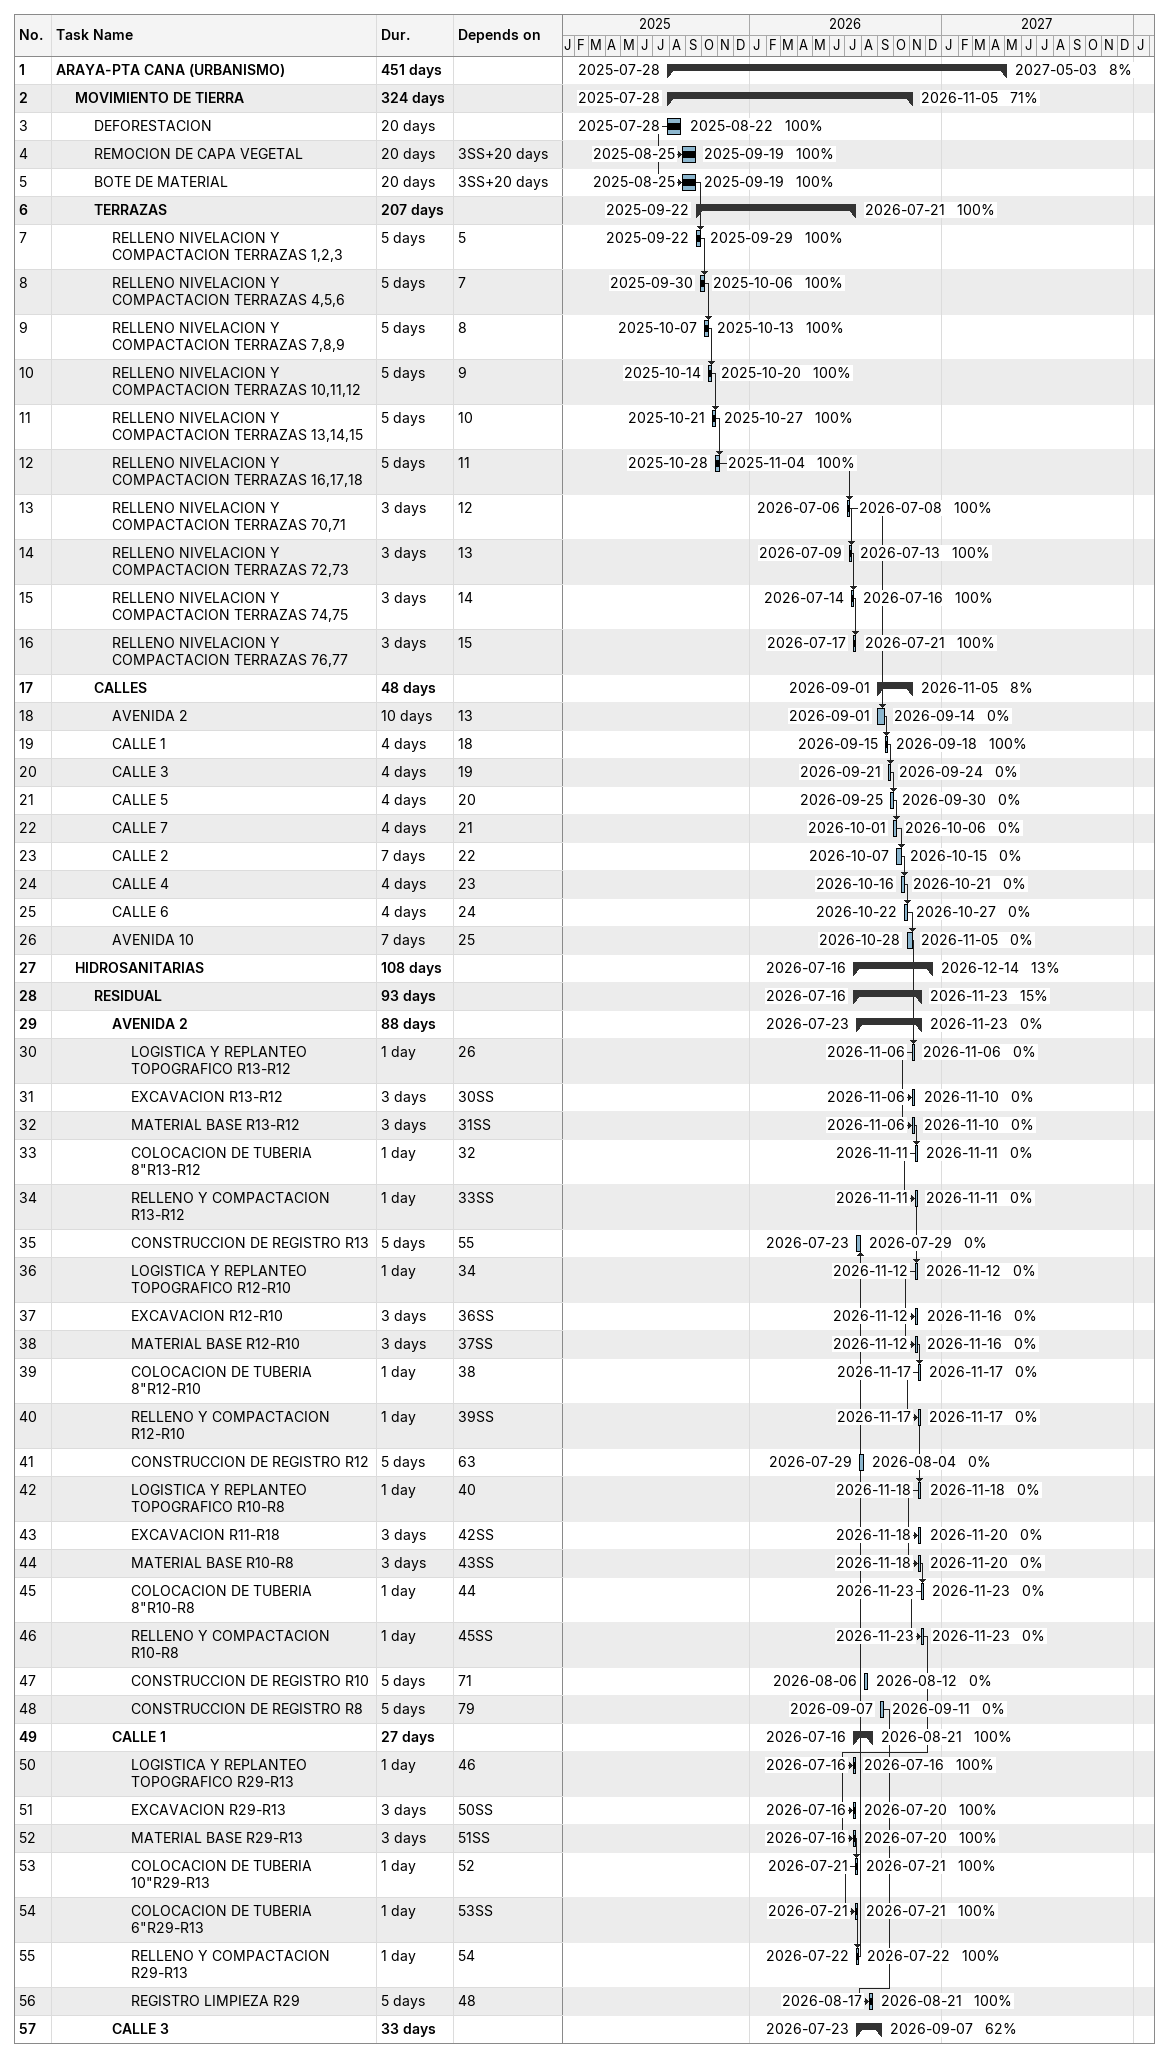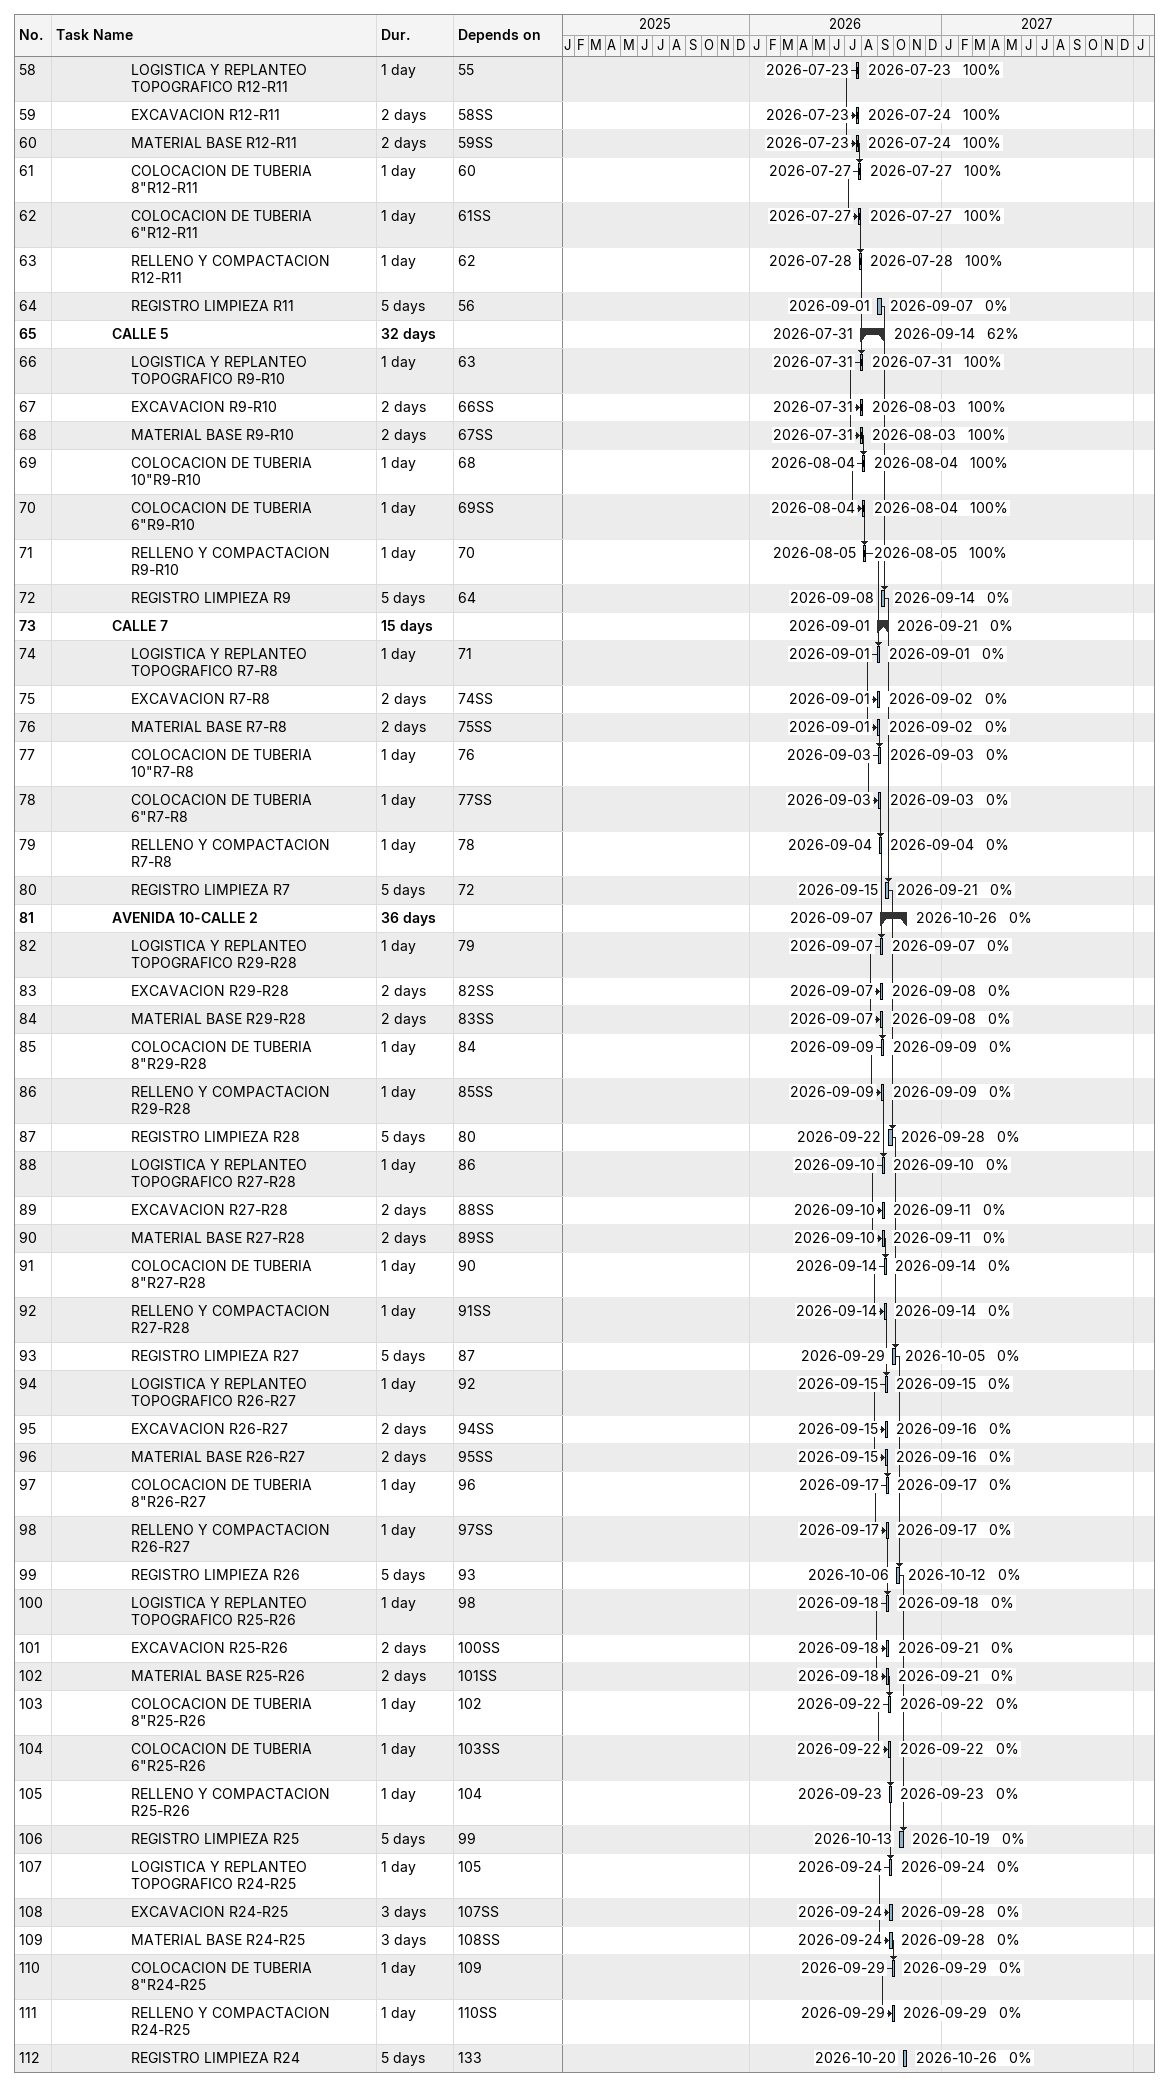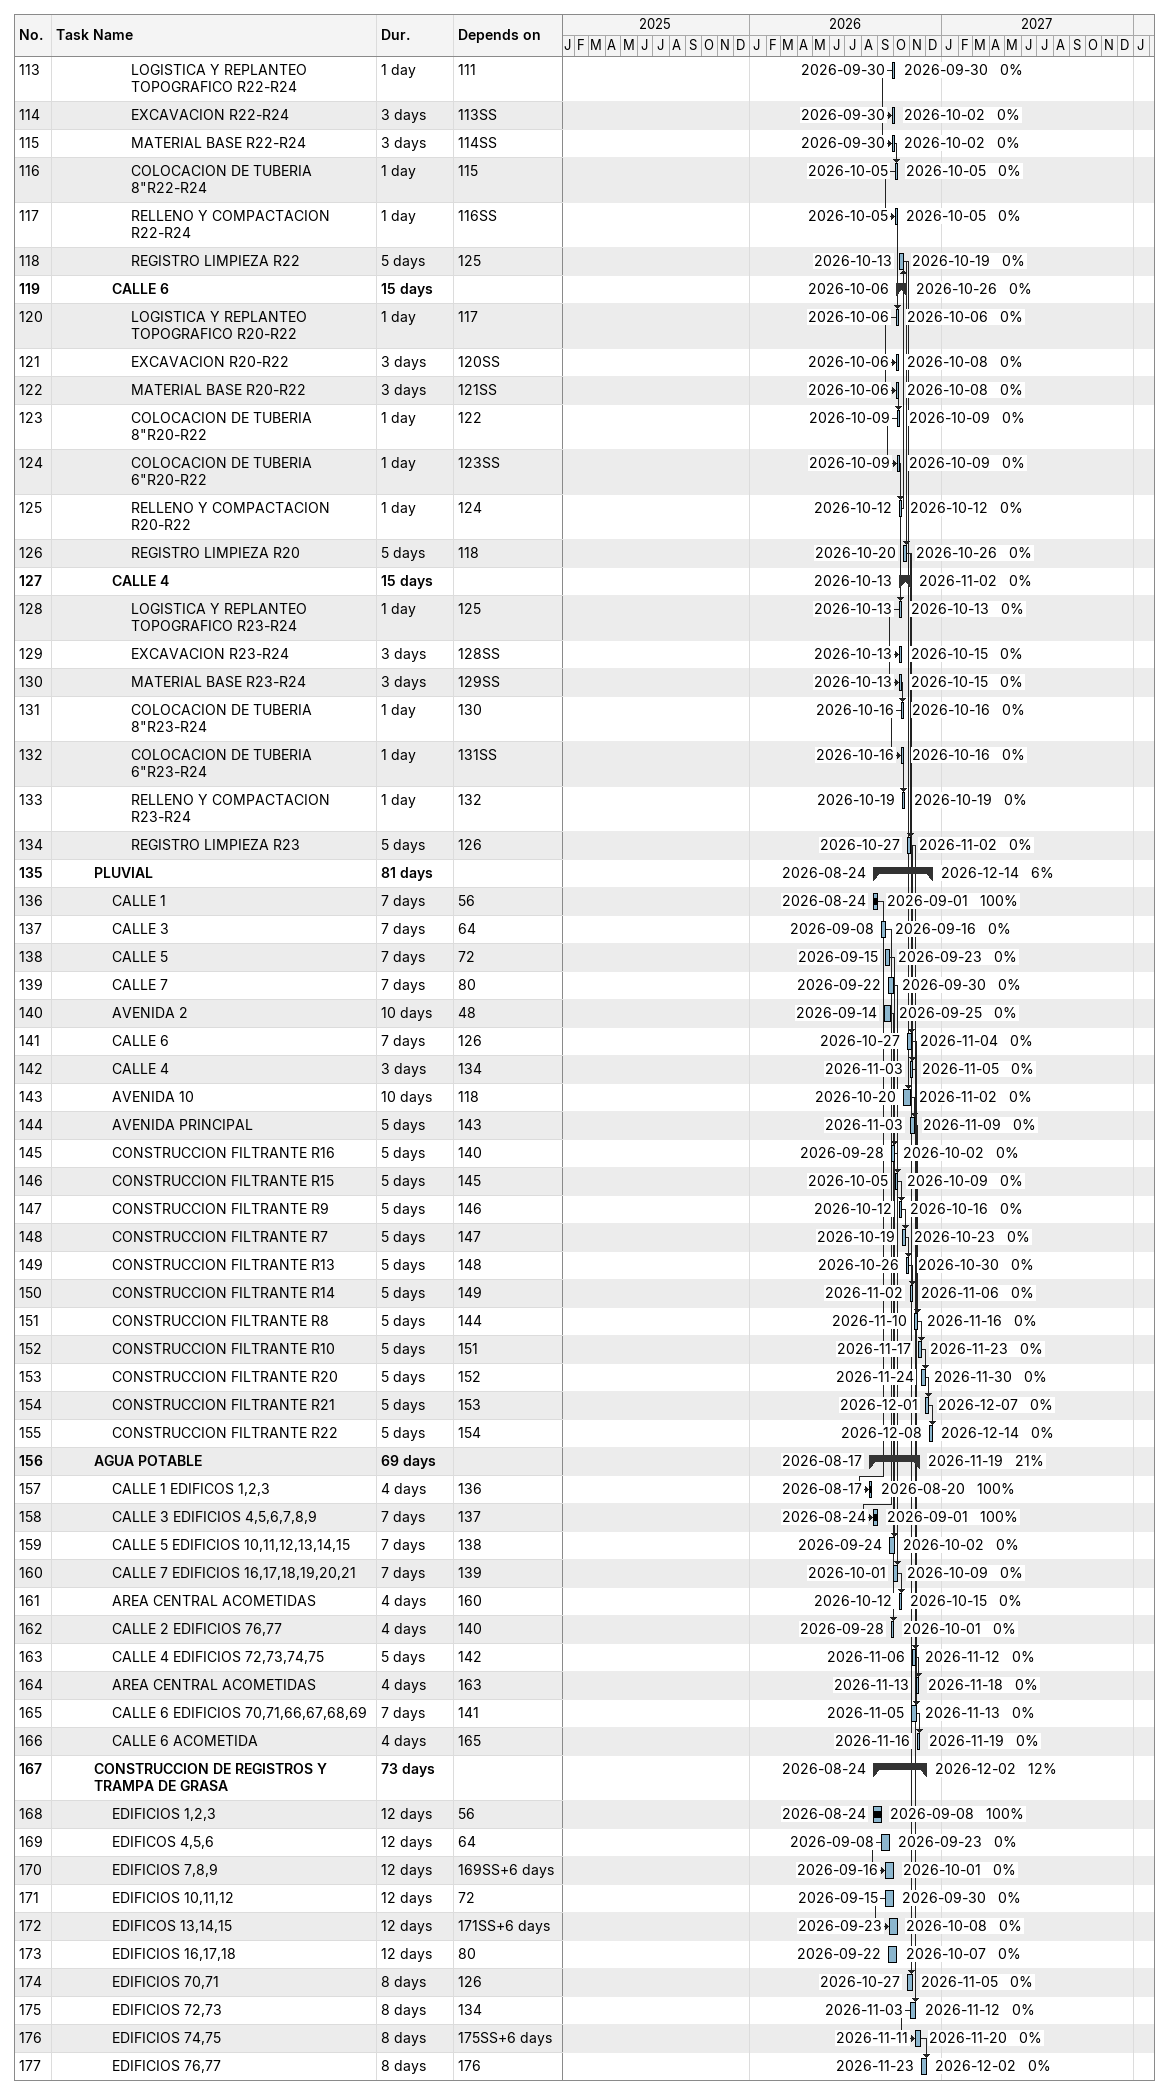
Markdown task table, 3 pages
| ID | Level | Task | Duration | Start | Finish | Predecessors | % complete |
|---|---|---|---|---|---|---|---|
| 1 | 1 | **ARAYA-PTA CANA (URBANISMO)** | 451d | 2025-07-28 | 2027-05-03 |  | 8 |
| 2 | 2 | **MOVIMIENTO DE TIERRA** | 324d | 2025-07-28 | 2026-11-05 |  | 71 |
| 3 | 3 | DEFORESTACION | 20d | 2025-07-28 | 2025-08-22 |  | 100 |
| 4 | 3 | REMOCION DE CAPA VEGETAL | 20d | 2025-08-25 | 2025-09-19 | 3SS+20d | 100 |
| 5 | 3 | BOTE DE MATERIAL | 20d | 2025-08-25 | 2025-09-19 | 3SS+20d | 100 |
| 6 | 3 | **TERRAZAS** | 207d | 2025-09-22 | 2026-07-21 |  | 100 |
| 7 | 4 | RELLENO NIVELACION Y COMPACTACION TERRAZAS 1,2,3 | 5d | 2025-09-22 | 2025-09-29 | 5 | 100 |
| 8 | 4 | RELLENO NIVELACION Y COMPACTACION TERRAZAS 4,5,6 | 5d | 2025-09-30 | 2025-10-06 | 7 | 100 |
| 9 | 4 | RELLENO NIVELACION Y COMPACTACION TERRAZAS 7,8,9 | 5d | 2025-10-07 | 2025-10-13 | 8 | 100 |
| 10 | 4 | RELLENO NIVELACION Y COMPACTACION TERRAZAS 10,11,12 | 5d | 2025-10-14 | 2025-10-20 | 9 | 100 |
| 11 | 4 | RELLENO NIVELACION Y COMPACTACION TERRAZAS 13,14,15 | 5d | 2025-10-21 | 2025-10-27 | 10 | 100 |
| 12 | 4 | RELLENO NIVELACION Y COMPACTACION TERRAZAS 16,17,18 | 5d | 2025-10-28 | 2025-11-04 | 11 | 100 |
| 13 | 4 | RELLENO NIVELACION Y COMPACTACION TERRAZAS 70,71 | 3d | 2026-07-06 | 2026-07-08 | 12 | 100 |
| 14 | 4 | RELLENO NIVELACION Y COMPACTACION TERRAZAS 72,73 | 3d | 2026-07-09 | 2026-07-13 | 13 | 100 |
| 15 | 4 | RELLENO NIVELACION Y COMPACTACION TERRAZAS 74,75 | 3d | 2026-07-14 | 2026-07-16 | 14 | 100 |
| 16 | 4 | RELLENO NIVELACION Y COMPACTACION TERRAZAS 76,77 | 3d | 2026-07-17 | 2026-07-21 | 15 | 100 |
| 17 | 3 | **CALLES** | 48d | 2026-09-01 | 2026-11-05 |  | 8 |
| 18 | 4 | AVENIDA 2 | 10d | 2026-09-01 | 2026-09-14 | 13 | 0 |
| 19 | 4 | CALLE 1 | 4d | 2026-09-15 | 2026-09-18 | 18 | 100 |
| 20 | 4 | CALLE 3 | 4d | 2026-09-21 | 2026-09-24 | 19 | 0 |
| 21 | 4 | CALLE 5 | 4d | 2026-09-25 | 2026-09-30 | 20 | 0 |
| 22 | 4 | CALLE 7 | 4d | 2026-10-01 | 2026-10-06 | 21 | 0 |
| 23 | 4 | CALLE 2 | 7d | 2026-10-07 | 2026-10-15 | 22 | 0 |
| 24 | 4 | CALLE 4 | 4d | 2026-10-16 | 2026-10-21 | 23 | 0 |
| 25 | 4 | CALLE 6 | 4d | 2026-10-22 | 2026-10-27 | 24 | 0 |
| 26 | 4 | AVENIDA 10 | 7d | 2026-10-28 | 2026-11-05 | 25 | 0 |
| 27 | 2 | **HIDROSANITARIAS** | 108d | 2026-07-16 | 2026-12-14 |  | 13 |
| 28 | 3 | **RESIDUAL** | 93d | 2026-07-16 | 2026-11-23 |  | 15 |
| 29 | 4 | **AVENIDA 2** | 88d | 2026-07-23 | 2026-11-23 |  | 0 |
| 30 | 5 | LOGISTICA Y REPLANTEO TOPOGRAFICO R13-R12 | 1d | 2026-11-06 | 2026-11-06 | 26 | 0 |
| 31 | 5 | EXCAVACION R13-R12 | 3d | 2026-11-06 | 2026-11-10 | 30SS | 0 |
| 32 | 5 | MATERIAL BASE R13-R12 | 3d | 2026-11-06 | 2026-11-10 | 31SS | 0 |
| 33 | 5 | COLOCACION DE TUBERIA 8"R13-R12 | 1d | 2026-11-11 | 2026-11-11 | 32 | 0 |
| 34 | 5 | RELLENO Y COMPACTACION R13-R12 | 1d | 2026-11-11 | 2026-11-11 | 33SS | 0 |
| 35 | 5 | CONSTRUCCION DE REGISTRO R13 | 5d | 2026-07-23 | 2026-07-29 | 55 | 0 |
| 36 | 5 | LOGISTICA Y REPLANTEO TOPOGRAFICO R12-R10 | 1d | 2026-11-12 | 2026-11-12 | 34 | 0 |
| 37 | 5 | EXCAVACION R12-R10 | 3d | 2026-11-12 | 2026-11-16 | 36SS | 0 |
| 38 | 5 | MATERIAL BASE R12-R10 | 3d | 2026-11-12 | 2026-11-16 | 37SS | 0 |
| 39 | 5 | COLOCACION DE TUBERIA 8"R12-R10 | 1d | 2026-11-17 | 2026-11-17 | 38 | 0 |
| 40 | 5 | RELLENO Y COMPACTACION R12-R10 | 1d | 2026-11-17 | 2026-11-17 | 39SS | 0 |
| 41 | 5 | CONSTRUCCION DE REGISTRO R12 | 5d | 2026-07-29 | 2026-08-04 | 63 | 0 |
| 42 | 5 | LOGISTICA Y REPLANTEO TOPOGRAFICO R10-R8 | 1d | 2026-11-18 | 2026-11-18 | 40 | 0 |
| 43 | 5 | EXCAVACION R11-R18 | 3d | 2026-11-18 | 2026-11-20 | 42SS | 0 |
| 44 | 5 | MATERIAL BASE R10-R8 | 3d | 2026-11-18 | 2026-11-20 | 43SS | 0 |
| 45 | 5 | COLOCACION DE TUBERIA 8"R10-R8 | 1d | 2026-11-23 | 2026-11-23 | 44 | 0 |
| 46 | 5 | RELLENO Y COMPACTACION R10-R8 | 1d | 2026-11-23 | 2026-11-23 | 45SS | 0 |
| 47 | 5 | CONSTRUCCION DE REGISTRO R10 | 5d | 2026-08-06 | 2026-08-12 | 71 | 0 |
| 48 | 5 | CONSTRUCCION DE REGISTRO R8 | 5d | 2026-09-07 | 2026-09-11 | 79 | 0 |
| 49 | 4 | **CALLE 1** | 27d | 2026-07-16 | 2026-08-21 |  | 100 |
| 50 | 5 | LOGISTICA Y REPLANTEO TOPOGRAFICO R29-R13 | 1d | 2026-07-16 | 2026-07-16 | 46 | 100 |
| 51 | 5 | EXCAVACION R29-R13 | 3d | 2026-07-16 | 2026-07-20 | 50SS | 100 |
| 52 | 5 | MATERIAL BASE R29-R13 | 3d | 2026-07-16 | 2026-07-20 | 51SS | 100 |
| 53 | 5 | COLOCACION DE TUBERIA 10"R29-R13 | 1d | 2026-07-21 | 2026-07-21 | 52 | 100 |
| 54 | 5 | COLOCACION DE TUBERIA 6"R29-R13 | 1d | 2026-07-21 | 2026-07-21 | 53SS | 100 |
| 55 | 5 | RELLENO Y COMPACTACION R29-R13 | 1d | 2026-07-22 | 2026-07-22 | 54 | 100 |
| 56 | 5 | REGISTRO LIMPIEZA R29 | 5d | 2026-08-17 | 2026-08-21 | 48 | 100 |
| 57 | 4 | **CALLE 3** | 33d | 2026-07-23 | 2026-09-07 |  | 62 |
| 58 | 5 | LOGISTICA Y REPLANTEO TOPOGRAFICO R12-R11 | 1d | 2026-07-23 | 2026-07-23 | 55 | 100 |
| 59 | 5 | EXCAVACION R12-R11 | 2d | 2026-07-23 | 2026-07-24 | 58SS | 100 |
| 60 | 5 | MATERIAL BASE R12-R11 | 2d | 2026-07-23 | 2026-07-24 | 59SS | 100 |
| 61 | 5 | COLOCACION DE TUBERIA 8"R12-R11 | 1d | 2026-07-27 | 2026-07-27 | 60 | 100 |
| 62 | 5 | COLOCACION DE TUBERIA 6"R12-R11 | 1d | 2026-07-27 | 2026-07-27 | 61SS | 100 |
| 63 | 5 | RELLENO Y COMPACTACION R12-R11 | 1d | 2026-07-28 | 2026-07-28 | 62 | 100 |
| 64 | 5 | REGISTRO LIMPIEZA R11 | 5d | 2026-09-01 | 2026-09-07 | 56 | 0 |
| 65 | 4 | **CALLE 5** | 32d | 2026-07-31 | 2026-09-14 |  | 62 |
| 66 | 5 | LOGISTICA Y REPLANTEO TOPOGRAFICO R9-R10 | 1d | 2026-07-31 | 2026-07-31 | 63 | 100 |
| 67 | 5 | EXCAVACION R9-R10 | 2d | 2026-07-31 | 2026-08-03 | 66SS | 100 |
| 68 | 5 | MATERIAL BASE R9-R10 | 2d | 2026-07-31 | 2026-08-03 | 67SS | 100 |
| 69 | 5 | COLOCACION DE TUBERIA 10"R9-R10 | 1d | 2026-08-04 | 2026-08-04 | 68 | 100 |
| 70 | 5 | COLOCACION DE TUBERIA 6"R9-R10 | 1d | 2026-08-04 | 2026-08-04 | 69SS | 100 |
| 71 | 5 | RELLENO Y COMPACTACION R9-R10 | 1d | 2026-08-05 | 2026-08-05 | 70 | 100 |
| 72 | 5 | REGISTRO LIMPIEZA R9 | 5d | 2026-09-08 | 2026-09-14 | 64 | 0 |
| 73 | 4 | **CALLE 7** | 15d | 2026-09-01 | 2026-09-21 |  | 0 |
| 74 | 5 | LOGISTICA Y REPLANTEO TOPOGRAFICO R7-R8 | 1d | 2026-09-01 | 2026-09-01 | 71 | 0 |
| 75 | 5 | EXCAVACION R7-R8 | 2d | 2026-09-01 | 2026-09-02 | 74SS | 0 |
| 76 | 5 | MATERIAL BASE R7-R8 | 2d | 2026-09-01 | 2026-09-02 | 75SS | 0 |
| 77 | 5 | COLOCACION DE TUBERIA 10"R7-R8 | 1d | 2026-09-03 | 2026-09-03 | 76 | 0 |
| 78 | 5 | COLOCACION DE TUBERIA 6"R7-R8 | 1d | 2026-09-03 | 2026-09-03 | 77SS | 0 |
| 79 | 5 | RELLENO Y COMPACTACION R7-R8 | 1d | 2026-09-04 | 2026-09-04 | 78 | 0 |
| 80 | 5 | REGISTRO LIMPIEZA R7 | 5d | 2026-09-15 | 2026-09-21 | 72 | 0 |
| 81 | 4 | **AVENIDA 10-CALLE 2** | 36d | 2026-09-07 | 2026-10-26 |  | 0 |
| 82 | 5 | LOGISTICA Y REPLANTEO TOPOGRAFICO R29-R28 | 1d | 2026-09-07 | 2026-09-07 | 79 | 0 |
| 83 | 5 | EXCAVACION R29-R28 | 2d | 2026-09-07 | 2026-09-08 | 82SS | 0 |
| 84 | 5 | MATERIAL BASE R29-R28 | 2d | 2026-09-07 | 2026-09-08 | 83SS | 0 |
| 85 | 5 | COLOCACION DE TUBERIA 8"R29-R28 | 1d | 2026-09-09 | 2026-09-09 | 84 | 0 |
| 86 | 5 | RELLENO Y COMPACTACION R29-R28 | 1d | 2026-09-09 | 2026-09-09 | 85SS | 0 |
| 87 | 5 | REGISTRO LIMPIEZA R28 | 5d | 2026-09-22 | 2026-09-28 | 80 | 0 |
| 88 | 5 | LOGISTICA Y REPLANTEO TOPOGRAFICO R27-R28 | 1d | 2026-09-10 | 2026-09-10 | 86 | 0 |
| 89 | 5 | EXCAVACION R27-R28 | 2d | 2026-09-10 | 2026-09-11 | 88SS | 0 |
| 90 | 5 | MATERIAL BASE R27-R28 | 2d | 2026-09-10 | 2026-09-11 | 89SS | 0 |
| 91 | 5 | COLOCACION DE TUBERIA 8"R27-R28 | 1d | 2026-09-14 | 2026-09-14 | 90 | 0 |
| 92 | 5 | RELLENO Y COMPACTACION R27-R28 | 1d | 2026-09-14 | 2026-09-14 | 91SS | 0 |
| 93 | 5 | REGISTRO LIMPIEZA R27 | 5d | 2026-09-29 | 2026-10-05 | 87 | 0 |
| 94 | 5 | LOGISTICA Y REPLANTEO TOPOGRAFICO R26-R27 | 1d | 2026-09-15 | 2026-09-15 | 92 | 0 |
| 95 | 5 | EXCAVACION R26-R27 | 2d | 2026-09-15 | 2026-09-16 | 94SS | 0 |
| 96 | 5 | MATERIAL BASE R26-R27 | 2d | 2026-09-15 | 2026-09-16 | 95SS | 0 |
| 97 | 5 | COLOCACION DE TUBERIA 8"R26-R27 | 1d | 2026-09-17 | 2026-09-17 | 96 | 0 |
| 98 | 5 | RELLENO Y COMPACTACION R26-R27 | 1d | 2026-09-17 | 2026-09-17 | 97SS | 0 |
| 99 | 5 | REGISTRO LIMPIEZA R26 | 5d | 2026-10-06 | 2026-10-12 | 93 | 0 |
| 100 | 5 | LOGISTICA Y REPLANTEO TOPOGRAFICO R25-R26 | 1d | 2026-09-18 | 2026-09-18 | 98 | 0 |
| 101 | 5 | EXCAVACION R25-R26 | 2d | 2026-09-18 | 2026-09-21 | 100SS | 0 |
| 102 | 5 | MATERIAL BASE R25-R26 | 2d | 2026-09-18 | 2026-09-21 | 101SS | 0 |
| 103 | 5 | COLOCACION DE TUBERIA 8"R25-R26 | 1d | 2026-09-22 | 2026-09-22 | 102 | 0 |
| 104 | 5 | COLOCACION DE TUBERIA 6"R25-R26 | 1d | 2026-09-22 | 2026-09-22 | 103SS | 0 |
| 105 | 5 | RELLENO Y COMPACTACION R25-R26 | 1d | 2026-09-23 | 2026-09-23 | 104 | 0 |
| 106 | 5 | REGISTRO LIMPIEZA R25 | 5d | 2026-10-13 | 2026-10-19 | 99 | 0 |
| 107 | 5 | LOGISTICA Y REPLANTEO TOPOGRAFICO R24-R25 | 1d | 2026-09-24 | 2026-09-24 | 105 | 0 |
| 108 | 5 | EXCAVACION R24-R25 | 3d | 2026-09-24 | 2026-09-28 | 107SS | 0 |
| 109 | 5 | MATERIAL BASE R24-R25 | 3d | 2026-09-24 | 2026-09-28 | 108SS | 0 |
| 110 | 5 | COLOCACION DE TUBERIA 8"R24-R25 | 1d | 2026-09-29 | 2026-09-29 | 109 | 0 |
| 111 | 5 | RELLENO Y COMPACTACION R24-R25 | 1d | 2026-09-29 | 2026-09-29 | 110SS | 0 |
| 112 | 5 | REGISTRO LIMPIEZA R24 | 5d | 2026-10-20 | 2026-10-26 | 133 | 0 |
| 113 | 5 | LOGISTICA Y REPLANTEO TOPOGRAFICO R22-R24 | 1d | 2026-09-30 | 2026-09-30 | 111 | 0 |
| 114 | 5 | EXCAVACION R22-R24 | 3d | 2026-09-30 | 2026-10-02 | 113SS | 0 |
| 115 | 5 | MATERIAL BASE R22-R24 | 3d | 2026-09-30 | 2026-10-02 | 114SS | 0 |
| 116 | 5 | COLOCACION DE TUBERIA 8"R22-R24 | 1d | 2026-10-05 | 2026-10-05 | 115 | 0 |
| 117 | 5 | RELLENO Y COMPACTACION R22-R24 | 1d | 2026-10-05 | 2026-10-05 | 116SS | 0 |
| 118 | 5 | REGISTRO LIMPIEZA R22 | 5d | 2026-10-13 | 2026-10-19 | 125 | 0 |
| 119 | 4 | **CALLE 6** | 15d | 2026-10-06 | 2026-10-26 |  | 0 |
| 120 | 5 | LOGISTICA Y REPLANTEO TOPOGRAFICO R20-R22 | 1d | 2026-10-06 | 2026-10-06 | 117 | 0 |
| 121 | 5 | EXCAVACION R20-R22 | 3d | 2026-10-06 | 2026-10-08 | 120SS | 0 |
| 122 | 5 | MATERIAL BASE R20-R22 | 3d | 2026-10-06 | 2026-10-08 | 121SS | 0 |
| 123 | 5 | COLOCACION DE TUBERIA 8"R20-R22 | 1d | 2026-10-09 | 2026-10-09 | 122 | 0 |
| 124 | 5 | COLOCACION DE TUBERIA 6"R20-R22 | 1d | 2026-10-09 | 2026-10-09 | 123SS | 0 |
| 125 | 5 | RELLENO Y COMPACTACION R20-R22 | 1d | 2026-10-12 | 2026-10-12 | 124 | 0 |
| 126 | 5 | REGISTRO LIMPIEZA R20 | 5d | 2026-10-20 | 2026-10-26 | 118 | 0 |
| 127 | 4 | **CALLE 4** | 15d | 2026-10-13 | 2026-11-02 |  | 0 |
| 128 | 5 | LOGISTICA Y REPLANTEO TOPOGRAFICO R23-R24 | 1d | 2026-10-13 | 2026-10-13 | 125 | 0 |
| 129 | 5 | EXCAVACION R23-R24 | 3d | 2026-10-13 | 2026-10-15 | 128SS | 0 |
| 130 | 5 | MATERIAL BASE R23-R24 | 3d | 2026-10-13 | 2026-10-15 | 129SS | 0 |
| 131 | 5 | COLOCACION DE TUBERIA 8"R23-R24 | 1d | 2026-10-16 | 2026-10-16 | 130 | 0 |
| 132 | 5 | COLOCACION DE TUBERIA 6"R23-R24 | 1d | 2026-10-16 | 2026-10-16 | 131SS | 0 |
| 133 | 5 | RELLENO Y COMPACTACION R23-R24 | 1d | 2026-10-19 | 2026-10-19 | 132 | 0 |
| 134 | 5 | REGISTRO LIMPIEZA R23 | 5d | 2026-10-27 | 2026-11-02 | 126 | 0 |
| 135 | 3 | **PLUVIAL** | 81d | 2026-08-24 | 2026-12-14 |  | 6 |
| 136 | 4 | CALLE 1 | 7d | 2026-08-24 | 2026-09-01 | 56 | 100 |
| 137 | 4 | CALLE 3 | 7d | 2026-09-08 | 2026-09-16 | 64 | 0 |
| 138 | 4 | CALLE 5 | 7d | 2026-09-15 | 2026-09-23 | 72 | 0 |
| 139 | 4 | CALLE 7 | 7d | 2026-09-22 | 2026-09-30 | 80 | 0 |
| 140 | 4 | AVENIDA 2 | 10d | 2026-09-14 | 2026-09-25 | 48 | 0 |
| 141 | 4 | CALLE 6 | 7d | 2026-10-27 | 2026-11-04 | 126 | 0 |
| 142 | 4 | CALLE 4 | 3d | 2026-11-03 | 2026-11-05 | 134 | 0 |
| 143 | 4 | AVENIDA 10 | 10d | 2026-10-20 | 2026-11-02 | 118 | 0 |
| 144 | 4 | AVENIDA PRINCIPAL | 5d | 2026-11-03 | 2026-11-09 | 143 | 0 |
| 145 | 4 | CONSTRUCCION FILTRANTE R16 | 5d | 2026-09-28 | 2026-10-02 | 140 | 0 |
| 146 | 4 | CONSTRUCCION FILTRANTE R15 | 5d | 2026-10-05 | 2026-10-09 | 145 | 0 |
| 147 | 4 | CONSTRUCCION FILTRANTE R9 | 5d | 2026-10-12 | 2026-10-16 | 146 | 0 |
| 148 | 4 | CONSTRUCCION FILTRANTE R7 | 5d | 2026-10-19 | 2026-10-23 | 147 | 0 |
| 149 | 4 | CONSTRUCCION FILTRANTE R13 | 5d | 2026-10-26 | 2026-10-30 | 148 | 0 |
| 150 | 4 | CONSTRUCCION FILTRANTE R14 | 5d | 2026-11-02 | 2026-11-06 | 149 | 0 |
| 151 | 4 | CONSTRUCCION FILTRANTE R8 | 5d | 2026-11-10 | 2026-11-16 | 144 | 0 |
| 152 | 4 | CONSTRUCCION FILTRANTE R10 | 5d | 2026-11-17 | 2026-11-23 | 151 | 0 |
| 153 | 4 | CONSTRUCCION FILTRANTE R20 | 5d | 2026-11-24 | 2026-11-30 | 152 | 0 |
| 154 | 4 | CONSTRUCCION FILTRANTE R21 | 5d | 2026-12-01 | 2026-12-07 | 153 | 0 |
| 155 | 4 | CONSTRUCCION FILTRANTE R22 | 5d | 2026-12-08 | 2026-12-14 | 154 | 0 |
| 156 | 3 | **AGUA POTABLE** | 69d | 2026-08-17 | 2026-11-19 |  | 21 |
| 157 | 4 | CALLE 1 EDIFICOS 1,2,3 | 4d | 2026-08-17 | 2026-08-20 | 136 | 100 |
| 158 | 4 | CALLE 3 EDIFICIOS 4,5,6,7,8,9 | 7d | 2026-08-24 | 2026-09-01 | 137 | 100 |
| 159 | 4 | CALLE 5 EDIFICIOS 10,11,12,13,14,15 | 7d | 2026-09-24 | 2026-10-02 | 138 | 0 |
| 160 | 4 | CALLE 7 EDIFICIOS 16,17,18,19,20,21 | 7d | 2026-10-01 | 2026-10-09 | 139 | 0 |
| 161 | 4 | AREA CENTRAL ACOMETIDAS | 4d | 2026-10-12 | 2026-10-15 | 160 | 0 |
| 162 | 4 | CALLE 2 EDIFICIOS 76,77 | 4d | 2026-09-28 | 2026-10-01 | 140 | 0 |
| 163 | 4 | CALLE 4 EDIFICIOS 72,73,74,75 | 5d | 2026-11-06 | 2026-11-12 | 142 | 0 |
| 164 | 4 | AREA CENTRAL ACOMETIDAS | 4d | 2026-11-13 | 2026-11-18 | 163 | 0 |
| 165 | 4 | CALLE 6 EDIFICIOS 70,71,66,67,68,69 | 7d | 2026-11-05 | 2026-11-13 | 141 | 0 |
| 166 | 4 | CALLE 6 ACOMETIDA | 4d | 2026-11-16 | 2026-11-19 | 165 | 0 |
| 167 | 3 | **CONSTRUCCION DE REGISTROS Y TRAMPA DE GRASA** | 73d | 2026-08-24 | 2026-12-02 |  | 12 |
| 168 | 4 | EDIFICIOS 1,2,3 | 12d | 2026-08-24 | 2026-09-08 | 56 | 100 |
| 169 | 4 | EDIFICOS 4,5,6 | 12d | 2026-09-08 | 2026-09-23 | 64 | 0 |
| 170 | 4 | EDIFICIOS 7,8,9 | 12d | 2026-09-16 | 2026-10-01 | 169SS+6d | 0 |
| 171 | 4 | EDIFICIOS 10,11,12 | 12d | 2026-09-15 | 2026-09-30 | 72 | 0 |
| 172 | 4 | EDIFICOS 13,14,15 | 12d | 2026-09-23 | 2026-10-08 | 171SS+6d | 0 |
| 173 | 4 | EDIFICIOS 16,17,18 | 12d | 2026-09-22 | 2026-10-07 | 80 | 0 |
| 174 | 4 | EDIFICIOS 70,71 | 8d | 2026-10-27 | 2026-11-05 | 126 | 0 |
| 175 | 4 | EDIFICIOS 72,73 | 8d | 2026-11-03 | 2026-11-12 | 134 | 0 |
| 176 | 4 | EDIFICIOS 74,75 | 8d | 2026-11-11 | 2026-11-20 | 175SS+6d | 0 |
| 177 | 4 | EDIFICIOS 76,77 | 8d | 2026-11-23 | 2026-12-02 | 176 | 0 |
